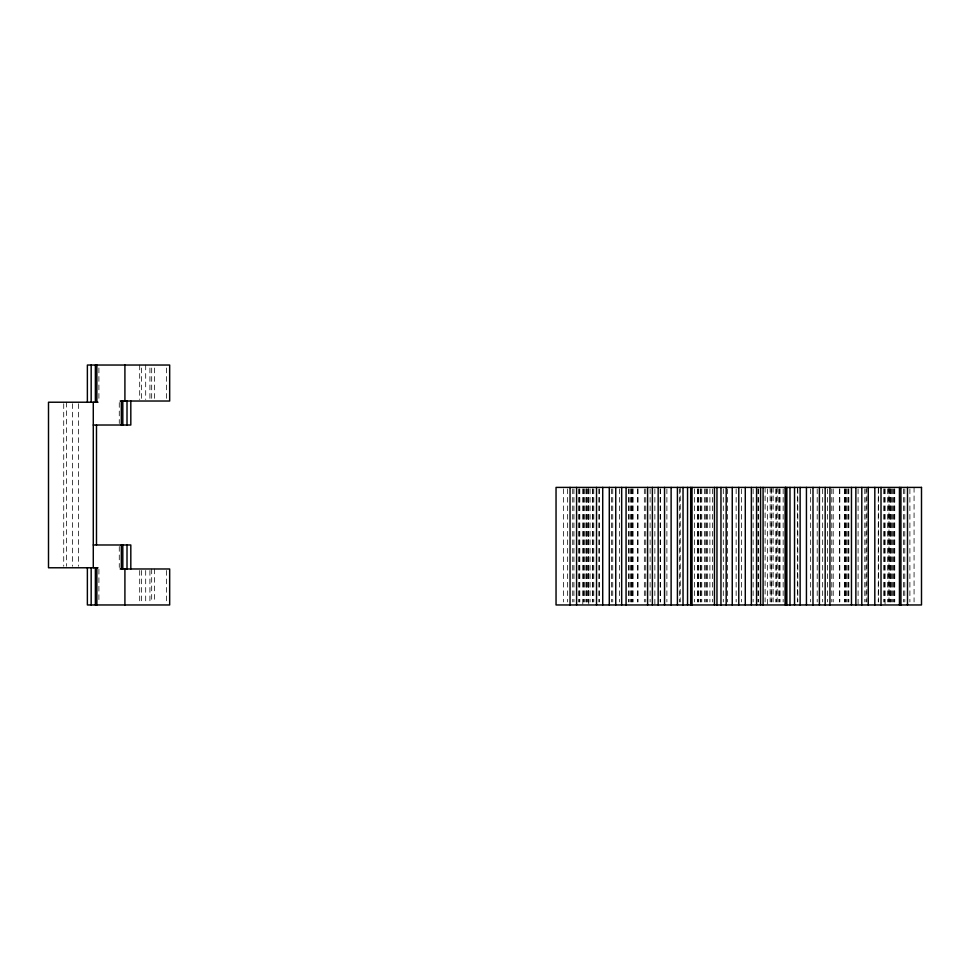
<?xml version="1.0" encoding="UTF-8"?>
<svg xmlns="http://www.w3.org/2000/svg" width="970" height="970" viewBox="0 0 970 970"><rect width="100%" height="100%" fill="white"/><g stroke="black" fill="none" stroke-linecap="round" stroke-linejoin="round"><path stroke-width="0.73" stroke-dasharray="4.85 3.64" d="M914.067 487.401L914.067 601.958M909.896 488.904L909.896 601.958M904.804 488.904L904.804 601.958M903.591 488.904L903.591 601.958M894.752 488.904L894.752 601.958M894.267 488.904L894.267 601.958M893.467 488.904L893.467 601.958M892.473 488.904L892.473 601.958M891.212 488.904L891.212 601.958M890.836 488.904L890.836 601.958M890.327 488.904L890.327 601.958M889.332 488.904L889.332 601.958M888.969 487.401L888.969 601.958M888.787 488.904L888.787 601.958M887.465 488.904L887.465 601.958M885.064 488.904L885.064 604.965M884.701 488.904L884.701 601.958M883.743 488.904L883.743 601.958M878.626 487.401L878.626 601.958M878.262 488.904L878.262 601.958M866.889 487.401L866.889 601.958M866.04 488.904L866.04 601.958M864.791 488.904L864.791 601.958M858.086 488.904L858.086 604.965M848.835 488.904L848.835 601.958M848.471 488.904L848.471 601.958M847.149 488.904L847.149 601.958M846.179 488.904L846.179 601.958M845.634 488.904L845.634 601.958M844.955 488.904L844.955 601.958M844.433 488.904L844.433 601.958M839.814 488.904L839.814 601.958M839.608 488.904L839.608 601.958M833.218 488.904L833.218 601.958M831.787 488.904L831.787 601.958M827.434 488.904L827.434 601.958M822.669 488.904L822.669 601.958M817.201 488.904L817.201 601.958M810.653 488.904L810.653 601.958M797.801 488.904L797.801 601.958M797.352 487.401L797.352 601.958M783.154 488.904L783.154 601.958M780.025 488.904L780.025 601.958M779.48 488.904L779.48 601.958M778.764 488.904L778.764 601.958M777.152 487.401L777.152 601.958M776.691 488.904L776.691 601.958M775.77 488.904L775.77 601.958M773.138 487.401L773.138 601.958M771.78 487.401L771.78 601.958M771.15 488.904L771.15 601.958M770.131 487.401L770.131 601.958M767.634 488.904L767.634 604.965M765.112 487.401L765.112 601.958M758.528 488.904L758.528 601.958M757.934 488.904L757.934 601.958M753.132 488.904L753.132 601.958M741.395 488.904L741.395 601.958M736.145 488.904L736.145 601.958M727.633 488.904L727.633 601.958M723.293 488.904L723.293 601.958M712.429 488.904L712.429 601.958M709.907 488.904L709.907 601.958M707.409 488.904L707.409 601.958M706.39 488.904L706.39 601.958M705.76 488.904L705.76 601.958M704.402 488.904L704.402 601.958M701.771 488.904L701.771 601.958M700.861 488.904L700.861 601.958M700.401 488.904L700.401 601.958M698.776 488.904L698.776 601.958M698.073 488.904L698.073 601.958M697.515 488.904L697.515 601.958M694.399 488.904L694.399 601.958M680.188 487.401L680.188 601.958M679.74 488.904L679.74 601.958M666.887 488.904L666.887 601.958M660.352 488.904L660.352 601.958M660.17 488.904L660.17 601.958M654.871 488.904L654.871 604.965M650.106 488.904L650.106 601.958M645.765 488.904L645.765 601.958M644.335 488.904L644.335 601.958M637.945 488.904L637.945 601.958M637.739 488.904L637.739 601.958M633.107 488.904L633.107 601.958M632.586 488.904L632.586 601.958M631.906 488.904L631.906 601.958M631.373 488.904L631.373 601.958M630.391 488.904L630.391 601.958M629.081 488.904L629.081 601.958M628.705 488.904L628.705 601.958M619.466 488.904L619.466 601.958M612.749 488.904L612.749 601.958M611.512 488.904L611.512 601.958M599.278 488.904L599.278 601.958M598.914 488.904L598.914 601.958M593.798 488.904L593.798 601.958M592.852 488.904L592.852 601.958M592.476 488.904L592.476 601.958M590.075 488.904L590.075 601.958M588.754 488.904L588.754 604.965M588.584 488.904L588.584 601.958M588.208 488.904L588.208 601.958M587.214 488.904L587.214 601.958M586.717 488.904L586.717 601.958M586.329 488.904L586.329 601.958M585.08 488.904L585.08 601.958M584.086 488.904L584.086 601.958M583.285 488.904L583.285 601.958M582.788 488.904L582.788 604.965M579.817 488.904L579.817 601.958M579.563 488.904L579.563 601.958M578.508 488.904L578.508 601.958M573.949 488.904L573.949 601.958M572.736 488.904L572.736 601.958M567.656 488.904L567.656 601.958M563.485 488.904L563.485 601.958M166.464 368.03L166.464 399.519M166.464 570.481L166.464 601.97M154.472 368.03L154.472 401.022M154.472 568.978L154.472 601.97M151.684 368.03L151.684 399.519M151.684 568.978L151.684 601.97M149.926 368.03L149.926 399.519M149.926 570.481L149.926 601.97M145.694 365.035L145.694 399.519M145.694 570.481L145.694 601.97M141.45 368.03L141.45 399.519M141.45 570.481L141.45 601.97M139.692 365.035L139.692 399.519M139.692 570.481L139.692 601.97M119.274 402.526L119.274 423.514M119.274 546.486L119.274 567.474M98.904 368.006L98.904 400.731M98.904 569.269L98.904 601.994M78.497 403.726L78.497 566.274M72.495 403.726L72.495 566.274M66.493 402.223L66.493 566.274M63.717 403.726L63.717 566.274"/><path stroke-width="1.45" d="M120.171 401.022L169.677 401.022L169.677 365.035L87.373 365.035L87.373 402.223M98.006 402.223L48.5 402.223L48.5 567.777L98.006 567.777M93.278 425.018L130.817 425.018L130.817 401.022M93.278 544.982L130.817 544.982L130.817 568.978M120.171 568.978L169.677 568.978L169.677 604.965L87.373 604.965L87.373 567.777M907.496 487.401L907.496 604.965M900.948 487.401L900.948 604.965M899.445 487.401L899.445 604.965M881.015 487.401L881.015 604.965M874.819 487.401L874.819 604.965M868.259 487.401L868.259 604.965M861.796 487.401L861.796 604.965M855.867 487.401L855.867 604.965M851.466 487.401L851.466 604.965M829.932 487.401L829.932 604.965M825.167 487.401L825.167 604.965M819.395 487.401L819.395 604.965M812.993 487.401L812.993 604.965M806.434 487.401L806.434 604.965M800.129 487.401L800.129 604.965M794.527 487.401L794.527 604.965M789.992 487.401L789.992 604.965M786.864 487.401L786.864 604.965M785.494 487.401L785.494 604.965M785.324 487.401L785.324 604.965M763.087 487.401L763.087 604.965M760.577 487.401L760.577 604.965M756.576 487.401L756.576 604.965M751.362 487.401L751.362 604.965M745.287 487.401L745.287 604.965M738.776 487.401L738.776 604.965M732.253 487.401L732.253 604.965M726.178 487.401L726.178 604.965M720.965 487.401L720.965 604.965M716.963 487.401L716.963 604.965M714.453 487.401L714.453 604.965M692.046 487.401L692.046 604.965M690.676 487.401L690.676 604.965M687.548 487.401L687.548 604.965M683.025 487.401L683.025 604.965M677.412 487.401L677.412 604.965M671.119 487.401L671.119 604.965M664.547 487.401L664.547 604.965M658.157 487.401L658.157 604.965M652.373 487.401L652.373 604.965M647.608 487.401L647.608 604.965M626.074 487.401L626.074 604.965M621.673 487.401L621.673 604.965M615.744 487.401L615.744 604.965M609.281 487.401L609.281 604.965M602.722 487.401L602.722 604.965M596.526 487.401L596.526 604.965M576.592 487.401L576.592 604.965M570.045 487.401L570.045 604.965M127.009 401.022L127.009 425.018M127.009 544.982L127.009 568.978M124.912 365.035L124.912 401.022M124.912 568.978L124.912 604.965M122.814 401.022L122.814 425.018M122.814 544.982L122.814 568.978M121.323 401.022L121.323 425.018M121.323 544.982L121.323 568.978M96.867 365.035L96.867 402.223M96.867 567.777L96.867 604.965M96.491 425.018L96.491 544.982M95.375 365.035L95.375 402.223M95.375 567.777L95.375 604.965M93.278 402.223L93.278 567.777M91.168 365.035L91.168 402.223M91.168 567.777L91.168 604.965M921.5 487.401L556.04 487.401L556.04 604.965L921.5 604.965L921.5 487.401"/></g></svg>
